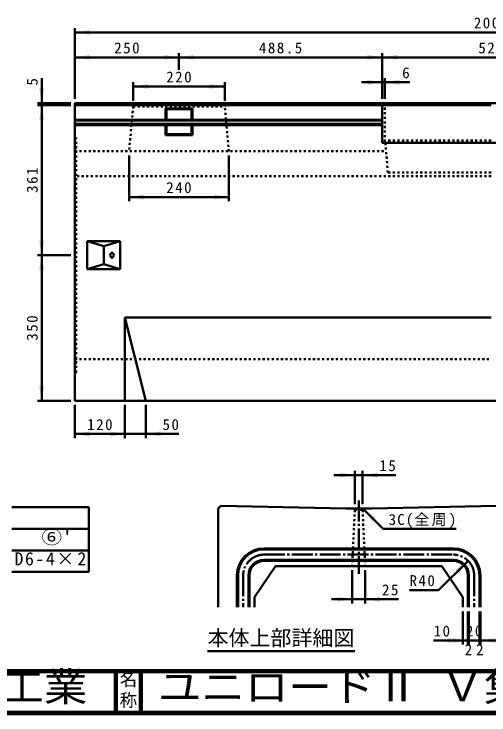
# Model space of a CAD drawing. Units: millimetres, scale not verified. Extents: x 100 to 4105, y 100 to 2870.
# Drawn here: x 1765 to 2907, y 100 to 1786 of the extents above; entities that cross this region are included whole.
import ezdxf
from ezdxf.enums import TextEntityAlignment as Align

# ---------------------------------------------------------------- set-up
doc = ezdxf.new("R2010")
doc.units = ezdxf.units.MM
doc.header["$LTSCALE"] = 5
doc.linetypes.add('USER1', pattern=[2.2, 1, -1.2])
doc.linetypes.add('USER2', pattern=[13.4, 10, -1.2, 1, -1.2])
doc.layers.add('V-nasSTD', color=7, linetype='Continuous', lineweight=50)
doc.styles.add('ＭＳ ゴシック', font='')
doc.styles.get('ＭＳ ゴシック').set_extended_font_data('MS Gothic')

msp = doc.modelspace()

# ---------------------------------------------------------------- hatches: boundary and pattern name
at = {"layer": 'V-nasSTD'}
for points in [[(1947.552, 1747.857), (1911.552, 1741.857), (1947.552, 1735.857)], [(1947.552, 1687.857), (1911.552, 1681.857), (1947.552, 1675.857)], [(2125.552, 1675.857), (2161.552, 1681.857), (2125.552, 1687.857)], [(2197.552, 1687.857), (2161.552, 1681.857), (2197.552, 1675.857)], [(2614.052, 1675.857), (2650.052, 1681.857), (2614.052, 1687.857)], [(2686.052, 1687.857), (2650.052, 1681.857), (2686.052, 1675.857)], [(2614.052, 1615.857), (2650.052, 1621.857), (2614.052, 1627.857)], [(2692.052, 1627.857), (2656.052, 1621.857), (2692.052, 1615.857)], [(1825.552, 1607.857), (1831.552, 1571.857), (1837.552, 1607.857)], [(2087.552, 1617.857), (2051.552, 1611.857), (2087.552, 1605.857)], [(2235.552, 1605.857), (2271.552, 1611.857), (2235.552, 1617.857)], [(1837.552, 1530.857), (1831.552, 1566.857), (1825.552, 1530.857)], [(2077.552, 1351.857), (2041.552, 1345.857), (2077.552, 1339.857)], [(2245.552, 1339.857), (2281.552, 1345.857), (2245.552, 1351.857)], [(1825.552, 1241.857), (1831.552, 1205.857), (1837.552, 1241.857)], [(1837.552, 1169.857), (1831.552, 1205.857), (1825.552, 1169.857)], [(1825.552, 891.857), (1831.552, 855.857), (1837.552, 891.857)], [(1947.552, 781.857), (1911.552, 775.857), (1947.552, 769.857)], [(1995.552, 769.857), (2031.552, 775.857), (1995.552, 781.857)], [(2117.552, 781.857), (2081.552, 775.857), (2117.552, 769.857)], [(2548.058, 670.943), (2584.058, 676.943), (2548.058, 682.943)], [(2638.808, 682.943), (2602.808, 676.943), (2638.808, 670.943)], [(2634.382, 573.854), (2604.683, 595.068), (2625.897, 565.369)], [(2835.075, 441.349), (2856.289, 471.048), (2826.59, 449.835)], [(2541.808, 372.193), (2577.808, 378.193), (2541.808, 384.193)], [(2645.058, 384.193), (2609.058, 378.193), (2645.058, 372.193)], [(2807.433, 273.193), (2843.433, 279.193), (2807.433, 285.193)], [(2819.933, 273.193), (2855.933, 279.193), (2819.933, 285.193)], [(2921.933, 285.193), (2885.933, 279.193), (2921.933, 273.193)]]:
    msp.add_hatch(color=256, dxfattribs=at).paths.add_polyline_path(points)

# ---------------------------------------------------------------- linework, layer by layer
for p, q in [((1911.552, 1581.857), (1911.552, 1751.857)), ((1911.552, 1741.857), (3911.552, 1741.857)), ((2161.552, 1651.857), (2161.552, 1691.857)), ((2650.052, 1581.857), (2650.052, 1691.857)), ((1911.552, 1681.857), (2161.552, 1681.857)), ((2161.552, 1681.857), (2650.052, 1681.857)), ((2650.052, 1681.857), (3173.052, 1681.857)), ((1831.552, 1631.857), (1831.552, 1571.857)), ((2051.552, 1576.857), (2051.552, 1621.857)), ((2271.552, 1576.857), (2271.552, 1621.857)), ((2600.052, 1621.857), (2650.052, 1621.857)), ((2650.052, 1621.857), (2656.052, 1621.857)), ((2656.052, 1581.857), (2656.052, 1631.857)), ((2716.052, 1621.857), (2656.052, 1621.857)), ((2051.552, 1611.857), (2271.552, 1611.857)), ((1901.552, 1571.857), (1821.552, 1571.857)), ((1831.552, 1566.857), (1831.552, 1571.857)), ((1911.552, 1571.857), (1911.552, 855.857)), ((1911.552, 1571.857), (2650.052, 1571.857)), ((2650.052, 1571.857), (2650.052, 1475.857)), ((3173.052, 1571.857), (2650.052, 1571.857)), ((1901.552, 1566.857), (1821.552, 1566.857)), ((1831.552, 1205.857), (1831.552, 1566.857)), ((1911.552, 1566.857), (2650.052, 1566.857)), ((2129.252, 1559.157), (2193.852, 1559.157)), ((2129.252, 1559.157), (2131.552, 1556.857)), ((2129.252, 1559.157), (2129.252, 1531.872)), ((2131.552, 1556.857), (2191.552, 1556.857)), ((2131.552, 1556.857), (2131.552, 1531.872)), ((2191.552, 1556.857), (2193.852, 1559.157)), ((2191.552, 1556.857), (2191.552, 1531.872)), ((2193.852, 1559.157), (2193.852, 1531.872)), ((2650.052, 1566.857), (2911.552, 1566.857)), ((1911.552, 1531.872), (2650.052, 1531.872)), ((1911.552, 1529.857), (2650.052, 1529.857)), ((1911.552, 1521.857), (2650.052, 1521.857)), ((1911.552, 1518.499), (2650.052, 1518.499)), ((2129.252, 1518.499), (2129.252, 1494.557)), ((2131.552, 1518.499), (2131.552, 1496.857)), ((2191.552, 1518.499), (2191.552, 1496.857)), ((2193.852, 1518.499), (2193.852, 1494.557)), ((2129.252, 1494.557), (2131.552, 1496.857)), ((2129.252, 1494.557), (2193.852, 1494.557)), ((2131.552, 1496.857), (2191.552, 1496.857)), ((2191.552, 1496.857), (2193.852, 1494.557)), ((3173.052, 1475.857), (2650.052, 1475.857)), ((2041.552, 1445.857), (2041.552, 1335.857)), ((2281.552, 1445.857), (2281.552, 1335.857)), ((2041.552, 1345.857), (2281.552, 1345.857)), ((1940.552, 1239.357), (1940.552, 1172.357)), ((1940.552, 1239.357), (2020.552, 1239.357)), ((1940.552, 1239.357), (1980.552, 1227.357)), ((1980.552, 1227.357), (2020.552, 1239.357)), ((2020.552, 1239.357), (2020.552, 1172.357)), ((1980.552, 1227.357), (1980.552, 1184.357)), ((1901.552, 1205.857), (1821.552, 1205.857)), ((1831.552, 855.857), (1831.552, 1205.857)), ((1940.552, 1172.357), (1980.552, 1184.357)), ((1980.552, 1184.357), (2020.552, 1172.357)), ((1940.552, 1172.357), (2020.552, 1172.357)), ((2031.552, 1055.857), (2031.552, 855.857)), ((2031.552, 1055.857), (2911.552, 1055.857)), ((2031.552, 1055.857), (2081.552, 855.857)), ((1901.552, 855.857), (1821.552, 855.857)), ((1911.552, 855.857), (3911.552, 855.857)), ((1911.552, 845.857), (1911.552, 765.857)), ((2031.552, 845.857), (2031.552, 765.857)), ((2081.552, 845.857), (2081.552, 765.857)), ((1911.552, 775.857), (2031.552, 775.857)), ((2031.552, 775.857), (2081.552, 775.857)), ((2161.552, 775.857), (2081.552, 775.857)), ((2534.058, 676.943), (2584.058, 676.943)), ((2584.058, 606.943), (2584.058, 686.943)), ((2584.058, 676.943), (2602.808, 676.943)), ((2602.808, 606.943), (2602.808, 686.943)), ((2682.808, 676.943), (2602.808, 676.943)), ((1945, 600), (1760, 600)), ((1945, 548), (1945, 600)), ((2262.183, 603.193), (2255.933, 596.943)), ((2255.933, 359.193), (2255.933, 596.943)), ((2562.183, 596.943), (2262.183, 603.193)), ((2562.183, 596.943), (2624.683, 596.943)), ((2604.683, 595.068), (2652.394, 547.357)), ((2624.683, 596.943), (2924.683, 603.193)), ((1760, 548), (1945, 548)), ((1945, 496), (1945, 548)), ((2827.394, 547.357), (2652.394, 547.357)), ((1760, 496), (1945, 496)), ((1945, 444), (1945, 496)), ((2365.933, 500.693), (2820.933, 500.693)), ((2365.933, 498.193), (2820.933, 498.193)), ((2365.933, 473.193), (2820.933, 473.193)), ((2393.433, 458.193), (2343.433, 383.193)), ((2365.933, 470.693), (2820.933, 470.693)), ((2393.433, 458.193), (2793.433, 458.193)), ((2577.808, 458.193), (2609.058, 458.193)), ((2785.578, 400.337), (2856.289, 471.048)), ((2793.433, 458.193), (2843.433, 383.193)), ((1760, 444), (1945, 444)), ((2577.808, 448.193), (2577.808, 368.193)), ((2609.058, 448.193), (2609.058, 368.193)), ((2300.933, 395.693), (2300.933, 435.693)), ((2303.433, 435.693), (2303.433, 359.193)), ((2328.433, 435.693), (2328.433, 359.193)), ((2330.933, 395.693), (2330.933, 435.693)), ((2855.933, 435.693), (2855.933, 395.693)), ((2858.433, 435.693), (2858.433, 359.193)), ((2883.433, 435.693), (2883.433, 359.193)), ((2885.933, 435.693), (2885.933, 395.693)), ((2300.933, 359.193), (2300.933, 395.693)), ((2330.933, 359.193), (2330.933, 395.693)), ((2785.578, 400.337), (2715.578, 400.337)), ((2855.933, 395.693), (2855.933, 359.193)), ((2885.933, 395.693), (2885.933, 359.193)), ((2343.433, 383.193), (2343.433, 359.193)), ((2527.808, 378.193), (2577.808, 378.193)), ((2577.808, 378.193), (2609.058, 378.193)), ((2689.058, 378.193), (2609.058, 378.193)), ((2843.433, 383.193), (2843.433, 359.193)), ((2843.433, 349.193), (2843.433, 269.193)), ((2855.933, 349.193), (2855.933, 269.193)), ((2858.433, 349.193), (2858.433, 269.193)), ((2883.433, 349.193), (2883.433, 269.193)), ((2885.933, 349.193), (2885.933, 269.193)), ((2773.433, 279.193), (2843.433, 279.193)), ((2843.433, 279.193), (2855.933, 279.193)), ((2855.933, 279.193), (2858.433, 279.193)), ((2858.433, 279.193), (2883.433, 279.193)), ((2883.433, 279.193), (2885.933, 279.193)), ((2885.933, 279.193), (2930.933, 279.193)), ((2893.746, 279.193), (2901.558, 279.193)), ((2230.197, 253.407), (2584.207, 253.407))]:
    msp.add_line(p, q, dxfattribs=at)
at = {"layer": 'V-nasSTD', "linetype": 'USER1'}
for p, q in [((2656.052, 1571.857), (2656.052, 1475.857)), ((1911.552, 1566.857), (2650.052, 1566.857)), ((2051.552, 1563.857), (2041.552, 1455.857)), ((2051.552, 1563.857), (2048.552, 1566.857)), ((2051.552, 1563.857), (2271.552, 1563.857)), ((2271.552, 1563.857), (2274.552, 1566.857)), ((2281.552, 1455.857), (2271.552, 1563.857)), ((1911.552, 1489.857), (1914.552, 1487.857)), ((1914.552, 923.857), (1914.552, 1487.857)), ((1911.552, 1465.857), (1914.552, 1467.857)), ((2911.552, 1481.857), (2656.052, 1481.857)), ((2657.801, 1475.857), (2663.239, 1405.138)), ((1911.552, 1455.857), (2659.339, 1455.857)), ((2911.552, 1405.138), (2663.239, 1405.138)), ((2911.552, 1395.857), (1911.552, 1395.857)), ((1911.552, 955.857), (2911.552, 955.857)), ((1911.552, 945.857), (1914.552, 943.857)), ((1911.552, 921.857), (1914.552, 923.857)), ((2584.058, 593.193), (2577.808, 458.193)), ((2584.058, 593.193), (2580.308, 596.943)), ((2580.308, 596.943), (2606.558, 596.943)), ((2584.058, 593.193), (2602.808, 593.193)), ((2602.808, 593.193), (2606.558, 596.943)), ((2602.808, 593.193), (2609.058, 458.193))]:
    msp.add_line(p, q, dxfattribs=at)
at = {"layer": 'V-nasSTD', "linetype": 'USER2'}
for p, q in [((2593.433, 615.693), (2593.433, 439.443)), ((2365.933, 485.693), (2820.933, 485.693)), ((2315.933, 435.693), (2315.933, 359.193)), ((2870.933, 435.693), (2870.933, 359.193))]:
    msp.add_line(p, q, dxfattribs=at)
at = {"layer": 'V-nasSTD', "lineweight": 100}
for p, q in [((105, 205), (4100, 205)), ((2010, 205), (2010, 105)), ((2070, 205), (2070, 105)), ((105, 105), (4100, 105))]:
    msp.add_line(p, q, dxfattribs=at)
at = {"layer": 'V-nasSTD', "lineweight": 13}
msp.add_lwpolyline([(100, 100), (100, 2870), (4105, 2870), (4105, 100)], close=True, dxfattribs=at)
at = {"layer": 'V-nasSTD'}
for centre, radius, start, end in [((2365.933, 435.693), 65, 90, 180), ((2365.933, 435.693), 62.5, 90, 180), ((2820.933, 435.693), 65, 0, 90), ((2820.933, 435.693), 62.5, 0, 90), ((2365.933, 435.693), 37.5, 90, 180), ((2820.933, 435.693), 37.5, 0, 90), ((2365.933, 435.693), 35, 90, 180), ((2820.933, 435.693), 35, 0, 90)]:
    msp.add_arc(centre, radius, start, end, dxfattribs=at)
at = {"layer": 'V-nasSTD', "linetype": 'USER2'}
for centre, start, end in [((2365.933, 435.693), 90, 180), ((2820.933, 435.693), 0, 90)]:
    msp.add_arc(centre, 50, start, end, dxfattribs=at)
at = {"layer": 'V-nasSTD'}
msp.add_ellipse((2000.552, 1205.857), major_axis=(0, 6), ratio=0.707107, dxfattribs=at)

# ---------------------------------------------------------------- texts
at = {"layer": 'V-nasSTD', "style": 'ＭＳ ゴシック'}
for s, height, p in [('6', 26.39, (2698.052, 1657.857)), ('本体上部詳細図', 36.95, (2230.197, 303.807)), ('2', 26.39, (2848.183, 270.193)), ('2', 26.39, (2875.683, 270.193)), ('名', 30.79, (2018.982, 200.999)), ('称', 30.79, (2018.976, 151.01))]:
    msp.add_text(s, height=height, dxfattribs=at).set_placement(p, align=Align.TOP_LEFT)
msp.add_text('5', height=26.39, rotation=90, dxfattribs=at).set_placement((1795.552, 1613.857), align=Align.TOP_LEFT)
for s, height, width, p in [("⑥'", 31.67, 1.15, (1830.9, 543.6)), ('株式会社船生コンクリート工業', 69.65, 1.1, (478.279, 202.55)), ('ユニロードⅡ Ｖ集水', 69.65, 1.1, (2111, 202.47))]:
    msp.add_text(s, height=height, dxfattribs=dict(at, width=width)).set_placement(p, align=Align.TOP_LEFT)
at = {"layer": 'V-nasSTD', "attachment_point": 1, "style": 'ＭＳ ゴシック'}
for s, insert, char_height in [('\\T1.2;2000', (2870.152, 1777.857), 26.39), ('\\T1.2;250', (2005.952, 1717.857), 26.39), ('\\T1.2;488.5', (2353.602, 1717.857), 26.39), ('\\T1.2;523', (2880.952, 1717.857), 26.39), ('\\T1.2;220', (2130.952, 1647.857), 26.39), ('\\T1.2;240', (2130.952, 1381.857), 26.39), ('\\T1.2;120', (1940.952, 811.857), 26.39), ('\\T1.2;50', (2121.952, 811.854), 26.39), ('\\T1.2;15', (2643.208, 712.943), 26.39), ('\\T1.15;3C(全周)', (2665.394, 583.357), 26.39), ('\\T1.17;D6-4×2', (1766.1, 491.6), 31.67), ('\\T1.2;R40', (2715.578, 436.337), 26.39), ('\\T1.2;25', (2649.458, 414.193), 26.39), ('\\T1.2;10', (2773.433, 315.193), 26.39), ('\\T1.2;20', (2851.133, 315.193), 26.39)]:
    msp.add_mtext(s, dxfattribs=dict(at, insert=insert, char_height=char_height))
at = {"layer": 'V-nasSTD', "char_height": 26.39, "attachment_point": 1, "rotation": 90, "style": 'ＭＳ ゴシック'}
for s, insert in [('\\T1.2;361', (1795.552, 1355.757)), ('\\T1.2;350', (1795.552, 1000.257))]:
    msp.add_mtext(s, dxfattribs=dict(at, insert=insert))

doc.saveas('drawing.dxf')
